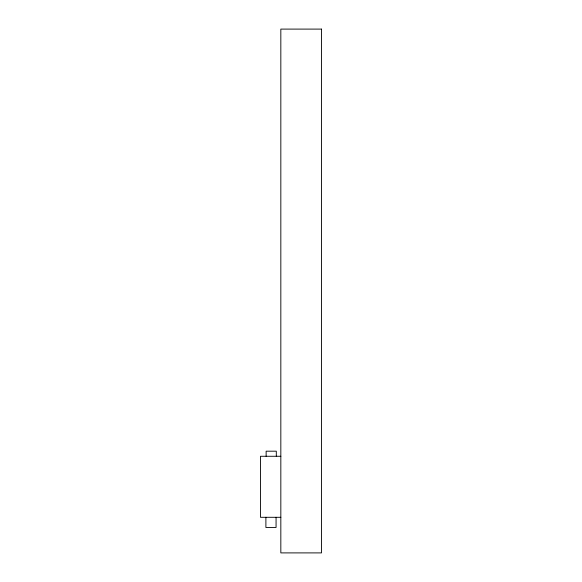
<?xml version="1.0" encoding="UTF-8"?>
<svg xmlns="http://www.w3.org/2000/svg" width="582" height="582" viewBox="0 0 582 582"><rect width="100%" height="100%" fill="white"/><g stroke="black" fill="none" stroke-linecap="round" stroke-linejoin="round"><path stroke-width="0.87" d="M280.83 456.273L260.489 456.273L260.489 517.303L280.83 517.303M276.305 456.273L276.305 451.188L266.134 451.188L266.134 456.273M276.064 517.303L276.064 527.474L265.894 527.474L265.894 517.303M321.511 29.1L280.83 29.1L280.83 552.9L321.511 552.9L321.511 29.1"/></g></svg>
